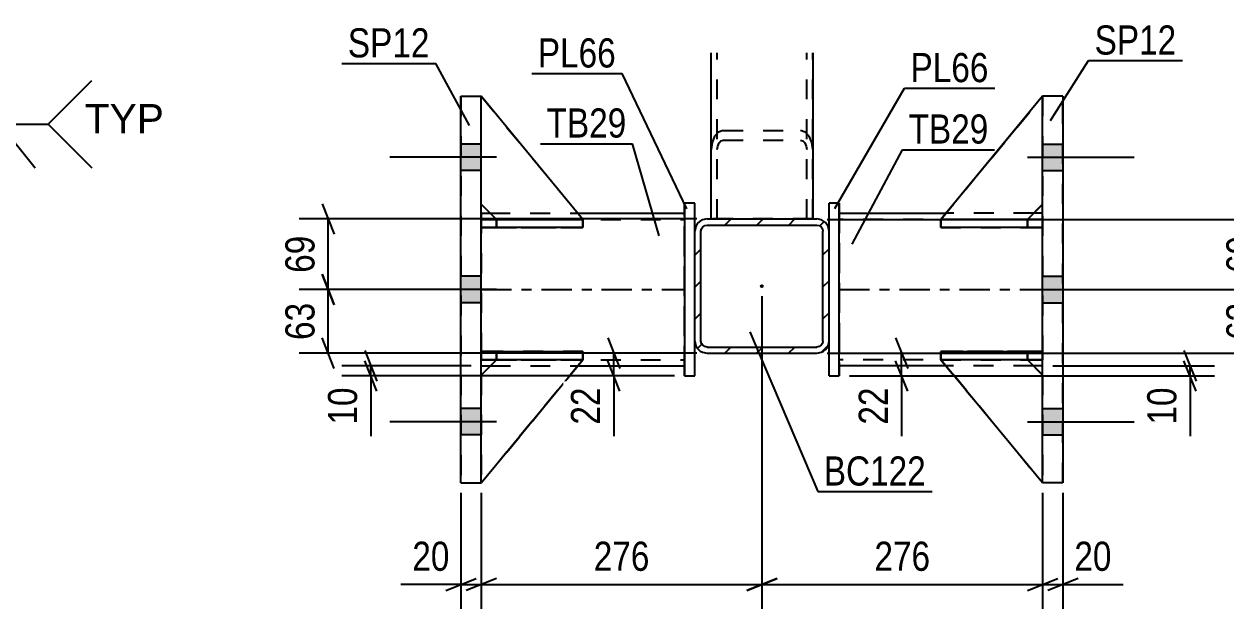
# Model space of a CAD drawing. Header units: millimetres. Extents: x 0 to 841, y 0 to 594.
# Drawn here: x 126.5 to 244.7, y 121.3 to 178.8 of the extents above; entities that cross this region are included whole.
import ezdxf

# ---------------------------------------------------------------- set-up
doc = ezdxf.new("R2010")
doc.units = ezdxf.units.MM
doc.linetypes.add('DXK_LINE_DOT2', pattern=[3.9198, 1.9599, -1.9599])
doc.linetypes.add('DXK_LINE_DOT3', pattern=[5.9187, 2.979, -0.9799, 0.9799, -0.9799])
doc.styles.add('Arial', font='ARIAL.TTF', dxfattribs={"height": 0.2})
doc.styles.add('Arial Narrow', font='ARIALN.TTF', dxfattribs={"height": 0.2})

# ---------------------------------------------------------------- blocks, each defined once
blk = doc.blocks.new('Part-283133313-6460 - 6392')
at = {"color": 7, "linetype": 'DXK_LINE_DOT2'}
for p, q in [((171.51, 159.61), (173.01, 159.61)), ((181.51, 159.61), (171.51, 159.61)), ((171.51, 159.61), (171.51, 159.61)), ((171.51, 159.61), (171.51, 158.81)), ((171.51, 159.61), (171.51, 158.81)), ((173.01, 159.61), (181.51, 159.61)), ((173.01, 159.61), (173.01, 158.81)), ((181.51, 159.61), (181.51, 158.81)), ((173.01, 158.81), (171.51, 158.81)), ((171.51, 158.81), (181.51, 158.81)), ((171.51, 158.81), (171.51, 158.81)), ((181.51, 158.81), (173.01, 158.81))]:
    blk.add_line(p, q, dxfattribs=at)
blk = doc.blocks.new('Part-283133313-6395 - 6392')
at = {"color": 7, "linetype": 'DXK_LINE_DOT2'}
for p, q in [((194.11, 159.65), (194.11, 175.99)), ((194.71, 159.65), (194.71, 175.99)), ((203.51, 159.65), (203.51, 175.99)), ((204.11, 159.65), (204.11, 175.99)), ((194.85, 168.19), (194.46, 167.78)), ((195.31, 168.33), (194.85, 168.19)), ((195.31, 168.33), (202.91, 168.33)), ((203.37, 168.19), (202.91, 168.33)), ((203.76, 167.78), (203.37, 168.19)), ((194.2, 167.18), (194.11, 166.47)), ((194.46, 167.78), (194.2, 167.18)), ((194.71, 166.47), (194.76, 166.82)), ((194.76, 166.82), (194.89, 167.12)), ((194.89, 167.12), (195.08, 167.33)), ((195.08, 167.33), (195.31, 167.4)), ((195.31, 167.4), (202.91, 167.4)), ((202.91, 167.4), (203.14, 167.33)), ((203.14, 167.33), (203.34, 167.12)), ((203.34, 167.12), (203.47, 166.82)), ((203.47, 166.82), (203.51, 166.47)), ((204.02, 167.18), (203.76, 167.78)), ((204.11, 166.47), (204.02, 167.18)), ((194.11, 159.65), (204.11, 159.65)), ((194.2, 159.65), (194.11, 159.65))]:
    blk.add_line(p, q, dxfattribs=at)
blk = doc.blocks.new('Part-283133313-6427 - 6392')
at = {"color": 2, "linetype": 'Continuous'}
for p, q in [((192.51, 161.21), (191.51, 161.21)), ((191.51, 161.21), (191.51, 144.21)), ((192.51, 144.21), (192.51, 161.21)), ((191.51, 144.21), (192.51, 144.21))]:
    blk.add_line(p, q, dxfattribs=at)
at = {"color": 7, "linetype": 'DXK_LINE_DOT2'}
for p, q in [((191.51, 144.21), (191.51, 161.21)), ((192.51, 144.21), (192.51, 161.21))]:
    blk.add_line(p, q, dxfattribs=at)
blk = doc.blocks.new('Part-283133313-6459 - 6392')
at = {"color": 7, "linetype": 'DXK_LINE_DOT2'}
for p, q in [((171.51, 146.61), (173.01, 146.61)), ((181.51, 146.61), (171.51, 146.61)), ((171.51, 146.61), (171.51, 146.61)), ((171.51, 146.61), (171.51, 145.81)), ((171.51, 146.61), (171.51, 145.81)), ((173.01, 146.61), (181.51, 146.61)), ((173.01, 146.61), (173.01, 145.81)), ((181.51, 146.61), (181.51, 145.81)), ((173.01, 145.81), (171.51, 145.81)), ((171.51, 145.81), (181.51, 145.81)), ((171.51, 145.81), (171.51, 145.81)), ((181.51, 145.81), (173.01, 145.81))]:
    blk.add_line(p, q, dxfattribs=at)
blk = doc.blocks.new('Part-283133313-6396 - 6392')
at = {"color": 2, "linetype": 'Continuous'}
for p, q in [((194.11, 159.65), (194.11, 175.99)), ((204.11, 175.99), (204.11, 159.65))]:
    blk.add_line(p, q, dxfattribs=at)
at = {"color": 7, "linetype": 'DXK_LINE_DOT2'}
for p, q in [((194.71, 159.65), (194.71, 175.99)), ((203.51, 159.65), (203.51, 175.99)), ((204.11, 159.65), (194.11, 159.65)), ((194.11, 159.65), (194.11, 159.65)), ((194.11, 159.65), (204.11, 159.65)), ((204.11, 159.65), (204.11, 159.65))]:
    blk.add_line(p, q, dxfattribs=at)
blk = doc.blocks.new('Part-283133313-6417 - 6392')
at = {"color": 2, "linetype": 'Continuous'}
for p, q in [((206.71, 160.21), (217.21, 160.21)), ((226.71, 160.21), (225.82, 160.21)), ((217.2, 145.21), (206.71, 145.21)), ((226.71, 145.21), (225.8, 145.21))]:
    blk.add_line(p, q, dxfattribs=at)
at = {"color": 7, "linetype": 'DXK_LINE_DOT2'}
for p, q in [((206.71, 160.21), (206.71, 160.21)), ((206.71, 160.21), (206.71, 145.21)), ((206.71, 145.21), (206.71, 160.21)), ((206.71, 160.21), (206.71, 160.21)), ((206.71, 159.61), (206.71, 159.61)), ((226.71, 159.61), (206.71, 159.61)), ((225.82, 160.21), (217.21, 160.21)), ((226.71, 145.21), (226.71, 160.21)), ((226.71, 145.21), (226.71, 160.21)), ((206.71, 145.81), (206.71, 145.81)), ((226.71, 145.81), (206.71, 145.81)), ((206.71, 145.21), (206.71, 145.21)), ((206.71, 145.21), (206.71, 145.21)), ((225.8, 145.21), (217.2, 145.21))]:
    blk.add_line(p, q, dxfattribs=at)
at = {"color": 7, "linetype": 'DXK_LINE_DOT3'}
blk.add_line((206.71, 152.71), (226.71, 152.71), dxfattribs=at)
blk = doc.blocks.new('Part-283133313-6422 - 6392')
at = {"color": 2, "linetype": 'Continuous'}
for p, q in [((206.71, 161.21), (205.71, 161.21)), ((205.71, 158.46), (205.71, 161.21)), ((206.71, 144.21), (206.71, 161.21)), ((205.71, 144.21), (205.71, 147.64)), ((205.71, 144.21), (206.71, 144.21))]:
    blk.add_line(p, q, dxfattribs=at)
at = {"color": 7, "linetype": 'DXK_LINE_DOT2'}
for p, q in [((205.71, 144.21), (205.71, 161.21)), ((206.71, 161.21), (206.71, 144.21)), ((205.71, 147.64), (205.71, 158.46))]:
    blk.add_line(p, q, dxfattribs=at)
blk = doc.blocks.new('Part-283133313-6432 - 6392')
at = {"color": 2, "linetype": 'Continuous'}
for p, q in [((171.51, 160.21), (172.4, 160.21)), ((181.01, 160.21), (191.51, 160.21)), ((171.51, 145.21), (172.42, 145.21)), ((181.02, 145.21), (191.51, 145.21))]:
    blk.add_line(p, q, dxfattribs=at)
at = {"color": 7, "linetype": 'DXK_LINE_DOT2'}
for p, q in [((171.51, 160.21), (171.51, 160.21)), ((171.51, 160.21), (171.51, 145.21)), ((171.51, 145.21), (171.51, 160.21)), ((171.51, 160.21), (171.51, 160.21)), ((171.51, 159.61), (171.51, 159.61)), ((171.51, 159.61), (191.51, 159.61)), ((172.4, 160.21), (181.01, 160.21)), ((191.51, 145.21), (191.51, 160.21)), ((191.51, 145.21), (191.51, 160.21)), ((171.51, 145.81), (171.51, 145.81)), ((171.51, 145.81), (191.51, 145.81)), ((171.51, 145.21), (171.51, 145.21)), ((171.51, 145.21), (171.51, 145.21)), ((172.42, 145.21), (181.02, 145.21))]:
    blk.add_line(p, q, dxfattribs=at)
at = {"color": 7, "linetype": 'DXK_LINE_DOT3'}
blk.add_line((171.51, 152.71), (191.51, 152.71), dxfattribs=at)
blk = doc.blocks.new('Bolt-283133313-6561 - 6392')
at = {"linetype": 'Continuous'}
for points in [[(171.51, 164.41), (171.51, 167.01), (169.51, 167.01), (169.51, 164.41)], [(171.51, 164.41), (171.51, 167.01), (169.51, 167.01), (169.51, 164.41)], [(171.51, 164.41), (171.51, 167.01), (169.51, 167.01), (169.51, 164.41)], [(171.51, 151.41), (171.51, 154.01), (169.51, 154.01), (169.51, 151.41)], [(171.51, 151.41), (171.51, 154.01), (169.51, 154.01), (169.51, 151.41)], [(171.51, 138.41), (171.51, 141.01), (169.51, 141.01), (169.51, 138.41)], [(171.51, 138.41), (171.51, 141.01), (169.51, 141.01), (169.51, 138.41)], [(171.51, 138.41), (171.51, 141.01), (169.51, 141.01), (169.51, 138.41)]]:
    blk.add_hatch(color=1, dxfattribs=at).paths.add_polyline_path(points)
at = {"color": 1, "linetype": 'Continuous'}
for p, q in [((171.51, 167.01), (169.51, 167.01)), ((171.51, 167.01), (169.51, 167.01)), ((171.51, 167.01), (169.51, 167.01)), ((173.01, 165.71), (162.51, 165.71)), ((173.01, 165.71), (162.51, 165.71)), ((173.01, 165.71), (162.51, 165.71)), ((171.51, 164.41), (169.51, 164.41)), ((171.51, 164.41), (169.51, 164.41)), ((171.51, 164.41), (169.51, 164.41)), ((171.51, 154.01), (169.51, 154.01)), ((171.51, 154.01), (169.51, 154.01)), ((173.01, 152.71), (162.51, 152.71)), ((173.01, 152.71), (162.51, 152.71)), ((171.51, 151.41), (169.51, 151.41)), ((171.51, 151.41), (169.51, 151.41)), ((171.51, 141.01), (169.51, 141.01)), ((171.51, 141.01), (169.51, 141.01)), ((171.51, 141.01), (169.51, 141.01)), ((173.01, 139.71), (162.51, 139.71)), ((173.01, 139.71), (162.51, 139.71)), ((173.01, 139.71), (162.51, 139.71)), ((171.51, 138.41), (169.51, 138.41)), ((171.51, 138.41), (169.51, 138.41)), ((171.51, 138.41), (169.51, 138.41))]:
    blk.add_line(p, q, dxfattribs=at)
blk = doc.blocks.new('Part-283133313-6433 - 6392')
at = {"color": 7, "linetype": 'DXK_LINE_DOT2'}
for p, q in [((216.71, 145.8), (225.21, 145.8)), ((226.71, 133.71), (216.71, 145.8)), ((216.71, 145.8), (216.71, 145.8)), ((225.21, 145.8), (216.71, 145.8)), ((216.71, 145.8), (226.71, 133.71)), ((225.21, 145.8), (226.71, 144.3)), ((225.21, 145.8), (225.21, 145.8)), ((226.71, 144.3), (225.21, 145.8)), ((226.71, 144.3), (226.71, 133.71))]:
    blk.add_line(p, q, dxfattribs=at)
blk = doc.blocks.new('Part-283133313-6436 - 6392')
at = {"color": 2, "linetype": 'Continuous'}
for p, q in [((216.71, 145.8), (216.71, 145.8)), ((225.21, 145.8), (216.71, 145.8)), ((226.71, 133.71), (216.71, 145.8)), ((225.21, 145.8), (225.21, 145.8)), ((225.21, 145.8), (226.71, 144.3))]:
    blk.add_line(p, q, dxfattribs=at)
at = {"color": 7, "linetype": 'DXK_LINE_DOT2'}
for p, q in [((216.71, 145.8), (225.21, 145.8)), ((226.71, 133.71), (216.71, 145.8)), ((225.21, 145.8), (226.71, 144.3)), ((226.71, 144.3), (226.71, 133.71))]:
    blk.add_line(p, q, dxfattribs=at)
blk = doc.blocks.new('Part-283133313-6439 - 6392')
at = {"color": 7, "linetype": 'DXK_LINE_DOT2'}
for p, q in [((226.71, 171.71), (216.71, 159.6)), ((216.71, 159.6), (226.71, 171.71)), ((226.71, 161.1), (226.71, 171.71)), ((225.21, 159.6), (226.71, 161.1)), ((225.21, 159.6), (226.71, 161.1)), ((216.71, 159.6), (225.21, 159.6)), ((216.71, 159.6), (216.71, 159.6)), ((225.21, 159.6), (216.71, 159.6)), ((225.21, 159.6), (225.21, 159.6))]:
    blk.add_line(p, q, dxfattribs=at)
blk = doc.blocks.new('Part-283133313-6442 - 6392')
at = {"color": 2, "linetype": 'Continuous'}
for p, q in [((226.71, 171.71), (216.71, 159.6)), ((226.71, 171.71), (226.71, 171.71)), ((225.22, 159.61), (226.71, 161.1)), ((217.96, 159.6), (216.71, 159.6)), ((216.71, 159.6), (216.71, 159.6))]:
    blk.add_line(p, q, dxfattribs=at)
at = {"color": 7, "linetype": 'DXK_LINE_DOT2'}
for p, q in [((226.71, 171.71), (216.71, 159.6)), ((226.71, 161.1), (226.71, 171.71)), ((225.21, 159.6), (226.71, 161.1)), ((225.21, 159.6), (216.71, 159.6)), ((225.21, 159.6), (217.96, 159.6)), ((225.21, 159.6), (225.22, 159.61)), ((225.21, 159.6), (225.21, 159.6))]:
    blk.add_line(p, q, dxfattribs=at)
blk = doc.blocks.new('Part-283133313-6443 - 6392')
at = {"color": 7, "linetype": 'DXK_LINE_DOT2'}
for p, q in [((216.71, 145.81), (216.71, 146.61)), ((216.71, 146.61), (225.21, 146.61)), ((226.71, 146.61), (216.71, 146.61)), ((225.21, 145.81), (225.21, 146.61)), ((225.21, 146.61), (226.71, 146.61)), ((226.71, 145.81), (226.71, 146.61)), ((226.71, 145.81), (226.71, 146.61)), ((226.71, 146.61), (226.71, 146.61)), ((225.21, 145.81), (216.71, 145.81)), ((216.71, 145.81), (226.71, 145.81)), ((226.71, 145.81), (225.21, 145.81)), ((226.71, 145.81), (226.71, 145.81))]:
    blk.add_line(p, q, dxfattribs=at)
blk = doc.blocks.new('Part-283133313-6444 - 6392')
at = {"color": 7, "linetype": 'DXK_LINE_DOT2'}
for p, q in [((216.71, 158.81), (216.71, 159.61)), ((216.71, 159.61), (225.21, 159.61)), ((226.71, 159.61), (216.71, 159.61)), ((225.21, 158.81), (225.21, 159.61)), ((225.21, 159.61), (226.71, 159.61)), ((226.71, 158.81), (226.71, 159.61)), ((226.71, 158.81), (226.71, 159.61)), ((226.71, 159.61), (226.71, 159.61)), ((225.21, 158.81), (216.71, 158.81)), ((216.71, 158.81), (226.71, 158.81)), ((226.71, 158.81), (225.21, 158.81)), ((226.71, 158.81), (226.71, 158.81))]:
    blk.add_line(p, q, dxfattribs=at)
blk = doc.blocks.new('Part-283133313-6445 - 6392')
at = {"color": 2, "linetype": 'Continuous'}
for p, q in [((216.71, 146.61), (226.71, 146.61)), ((216.71, 146.61), (216.71, 145.81)), ((226.71, 146.61), (226.71, 146.61)), ((226.71, 146.61), (226.71, 145.81)), ((226.71, 145.81), (216.71, 145.81)), ((226.71, 145.81), (226.71, 145.81))]:
    blk.add_line(p, q, dxfattribs=at)
at = {"color": 7, "linetype": 'DXK_LINE_DOT2'}
for p, q in [((225.21, 146.61), (216.71, 146.61)), ((226.71, 146.61), (225.21, 146.61)), ((225.21, 146.61), (225.21, 145.81)), ((226.71, 146.61), (226.71, 145.81)), ((216.71, 145.81), (225.21, 145.81)), ((225.21, 145.81), (226.71, 145.81))]:
    blk.add_line(p, q, dxfattribs=at)
blk = doc.blocks.new('Part-283133313-6446 - 6392')
at = {"color": 2, "linetype": 'Continuous'}
for p, q in [((216.72, 159.61), (216.71, 159.61)), ((216.71, 159.61), (216.71, 158.81)), ((226.71, 159.61), (217.96, 159.61)), ((226.71, 159.61), (226.71, 159.61)), ((226.71, 159.61), (226.71, 158.81)), ((226.71, 158.81), (216.71, 158.81)), ((226.71, 158.81), (226.71, 158.81))]:
    blk.add_line(p, q, dxfattribs=at)
at = {"color": 7, "linetype": 'DXK_LINE_DOT2'}
for p, q in [((217.96, 159.61), (216.72, 159.61)), ((225.21, 159.61), (216.72, 159.61)), ((225.21, 159.61), (226.71, 159.61)), ((225.21, 159.61), (225.21, 158.81)), ((226.71, 159.61), (226.71, 158.81)), ((216.71, 158.81), (225.21, 158.81)), ((225.21, 158.81), (226.71, 158.81))]:
    blk.add_line(p, q, dxfattribs=at)
blk = doc.blocks.new('Part-283133313-6449 - 6392')
at = {"color": 7, "linetype": 'DXK_LINE_DOT2'}
for p, q in [((173.01, 145.8), (171.51, 144.3)), ((171.51, 133.71), (181.51, 145.8)), ((171.51, 144.3), (173.01, 145.8)), ((181.51, 145.8), (171.51, 133.71)), ((181.51, 145.8), (173.01, 145.8)), ((173.01, 145.8), (173.01, 145.8)), ((173.01, 145.8), (181.51, 145.8)), ((181.51, 145.8), (181.51, 145.8)), ((171.51, 144.3), (171.51, 133.71))]:
    blk.add_line(p, q, dxfattribs=at)
blk = doc.blocks.new('Part-283133313-6452 - 6392')
at = {"color": 2, "linetype": 'Continuous'}
for p, q in [((173.01, 145.8), (171.51, 144.3)), ((171.51, 133.71), (181.51, 145.8)), ((181.51, 145.8), (173.01, 145.8)), ((173.01, 145.8), (173.01, 145.8)), ((181.51, 145.8), (181.51, 145.8))]:
    blk.add_line(p, q, dxfattribs=at)
at = {"color": 7, "linetype": 'DXK_LINE_DOT2'}
for p, q in [((171.51, 144.3), (173.01, 145.8)), ((171.51, 133.71), (181.51, 145.8)), ((173.01, 145.8), (181.51, 145.8)), ((171.51, 144.3), (171.51, 133.71))]:
    blk.add_line(p, q, dxfattribs=at)
blk = doc.blocks.new('Part-283133313-6455 - 6392')
at = {"color": 7, "linetype": 'DXK_LINE_DOT2'}
for p, q in [((171.51, 161.1), (171.51, 171.71)), ((171.51, 171.71), (181.51, 159.6)), ((171.51, 171.71), (181.51, 159.6)), ((173.01, 159.6), (171.51, 161.1)), ((173.01, 159.6), (171.51, 161.1)), ((181.51, 159.6), (173.01, 159.6)), ((173.01, 159.6), (173.01, 159.6)), ((173.01, 159.6), (181.51, 159.6)), ((181.51, 159.6), (181.51, 159.6))]:
    blk.add_line(p, q, dxfattribs=at)
blk = doc.blocks.new('Part-283133313-6458 - 6392')
at = {"color": 2, "linetype": 'Continuous'}
for p, q in [((171.51, 171.71), (171.51, 171.71)), ((181.51, 159.6), (171.51, 171.71)), ((173, 159.61), (171.51, 161.1)), ((180.26, 159.6), (181.51, 159.6)), ((181.51, 159.6), (181.51, 159.6))]:
    blk.add_line(p, q, dxfattribs=at)
at = {"color": 7, "linetype": 'DXK_LINE_DOT2'}
for p, q in [((171.51, 171.71), (181.51, 159.6)), ((171.51, 171.71), (171.51, 171.71)), ((171.51, 161.1), (171.51, 171.71)), ((173.01, 159.6), (171.51, 161.1)), ((173.01, 159.6), (173, 159.61)), ((181.51, 159.6), (173.01, 159.6)), ((173.01, 159.6), (173.01, 159.6)), ((173.01, 159.6), (180.26, 159.6))]:
    blk.add_line(p, q, dxfattribs=at)
blk = doc.blocks.new('Part-283133313-6461 - 6392')
at = {"color": 2, "linetype": 'Continuous'}
for p, q in [((171.51, 145.81), (171.51, 146.61)), ((171.51, 146.61), (181.51, 146.61)), ((171.51, 146.61), (171.51, 146.61)), ((181.51, 145.81), (181.51, 146.61)), ((181.51, 145.81), (171.51, 145.81)), ((171.51, 145.81), (171.51, 145.81))]:
    blk.add_line(p, q, dxfattribs=at)
at = {"color": 7, "linetype": 'DXK_LINE_DOT2'}
for p, q in [((171.51, 145.81), (171.51, 146.61)), ((173.01, 146.61), (171.51, 146.61)), ((173.01, 145.81), (173.01, 146.61)), ((181.51, 146.61), (173.01, 146.61)), ((171.51, 145.81), (173.01, 145.81)), ((173.01, 145.81), (181.51, 145.81))]:
    blk.add_line(p, q, dxfattribs=at)
blk = doc.blocks.new('Part-283133313-6462 - 6392')
at = {"color": 2, "linetype": 'Continuous'}
for p, q in [((171.51, 158.81), (171.51, 159.61)), ((171.51, 159.61), (180.26, 159.61)), ((171.51, 159.61), (171.51, 159.61)), ((181.51, 159.61), (181.5, 159.61)), ((181.51, 158.81), (181.51, 159.61)), ((181.51, 158.81), (171.51, 158.81)), ((171.51, 158.81), (171.51, 158.81))]:
    blk.add_line(p, q, dxfattribs=at)
at = {"color": 7, "linetype": 'DXK_LINE_DOT2'}
for p, q in [((171.51, 158.81), (171.51, 159.61)), ((173.01, 159.61), (171.51, 159.61)), ((173.01, 158.81), (173.01, 159.61)), ((173.01, 159.61), (181.5, 159.61)), ((171.51, 158.81), (173.01, 158.81)), ((173.01, 158.81), (181.51, 158.81))]:
    blk.add_line(p, q, dxfattribs=at)
blk = doc.blocks.new('Part-283133313-6467 - 6392')
at = {"color": 2, "linetype": 'Continuous'}
for p, q in [((169.51, 171.71), (169.51, 171.71)), ((169.51, 171.71), (171.51, 171.71)), ((169.51, 133.71), (169.51, 171.71)), ((171.51, 133.71), (171.51, 171.71)), ((169.51, 133.71), (169.51, 133.71)), ((169.51, 133.71), (171.51, 133.71))]:
    blk.add_line(p, q, dxfattribs=at)
at = {"color": 7, "linetype": 'DXK_LINE_DOT2'}
for p, q in [((169.51, 171.71), (169.51, 133.71)), ((171.51, 133.71), (171.51, 171.71))]:
    blk.add_line(p, q, dxfattribs=at)
blk = doc.blocks.new('Part-283133313-6472 - 6392')
at = {"color": 2, "linetype": 'Continuous'}
for p, q in [((228.71, 171.71), (226.71, 171.71)), ((226.71, 133.71), (226.71, 171.71)), ((228.71, 171.71), (228.71, 133.71)), ((228.71, 133.71), (226.71, 133.71))]:
    blk.add_line(p, q, dxfattribs=at)
at = {"color": 7, "linetype": 'DXK_LINE_DOT2'}
for p, q in [((226.71, 171.71), (226.71, 133.71)), ((228.71, 133.71), (228.71, 171.71))]:
    blk.add_line(p, q, dxfattribs=at)
blk = doc.blocks.new('Part-283133313-6554 - 6392')
at = {"linetype": 'Continuous'}
h = blk.add_hatch(dxfattribs=at)
h.set_pattern_fill('', scale=0.7, style=0, pattern_type=0)
h.set_pattern_definition([(45, (204.9702, 146.5449), (-1.57154, 1.57154), [])])
h.paths.add_polyline_path([(204.51, 146.45), (204.97, 146.54), (205.36, 146.81), (205.62, 147.19), (205.71, 147.65), (205.71, 158.45), (205.62, 158.91), (205.36, 159.3), (204.97, 159.56), (204.51, 159.65), (193.71, 159.65), (193.25, 159.56), (192.86, 159.3), (192.6, 158.91), (192.51, 158.45), (192.51, 147.65), (192.6, 147.19), (192.86, 146.81), (193.25, 146.54), (193.71, 146.45)])
h.paths.add_polyline_path([(193.71, 147.05), (193.48, 147.1), (193.29, 147.23), (193.16, 147.42), (193.11, 147.65), (193.11, 158.45), (193.16, 158.68), (193.29, 158.88), (193.48, 159.01), (193.71, 159.05), (204.51, 159.05), (204.74, 159.01), (204.94, 158.88), (205.07, 158.68), (205.11, 158.45), (205.11, 147.65), (205.07, 147.42), (204.94, 147.23), (204.74, 147.1), (204.51, 147.05)])
blk.add_hatch(color=30, dxfattribs=at).paths.add_polyline_path([(199.11, 152.95, -1), (199.11, 153.15, -1)])
at = {"color": 2, "linetype": 'Continuous'}
for p, q in [((193.71, 159.65), (193.25, 159.56)), ((193.71, 159.65), (193.71, 159.65)), ((193.71, 159.65), (204.51, 159.65)), ((204.51, 159.65), (204.51, 159.65)), ((204.97, 159.56), (204.51, 159.65)), ((192.6, 158.91), (192.51, 158.45)), ((192.51, 158.45), (192.51, 158.45)), ((192.51, 147.65), (192.51, 158.45)), ((193.11, 158.45), (193.16, 158.68)), ((193.11, 158.45), (193.11, 158.45)), ((193.11, 147.65), (193.11, 158.45)), ((193.16, 158.68), (193.29, 158.88)), ((193.29, 158.88), (193.48, 159.01)), ((193.48, 159.01), (193.71, 159.05)), ((193.71, 159.05), (193.71, 159.05)), ((193.71, 159.05), (204.51, 159.05)), ((204.51, 159.05), (204.51, 159.05)), ((204.51, 159.05), (204.74, 159.01)), ((204.74, 159.01), (204.94, 158.88)), ((204.94, 158.88), (205.07, 158.68)), ((205.07, 158.68), (205.11, 158.45)), ((205.11, 158.45), (205.11, 158.45)), ((205.11, 147.65), (205.11, 158.45)), ((205.71, 158.45), (205.62, 158.91)), ((205.71, 158.45), (205.71, 158.45)), ((205.71, 147.65), (205.71, 158.45)), ((192.51, 147.65), (192.51, 147.65)), ((192.51, 147.65), (192.6, 147.19)), ((193.11, 147.65), (193.11, 147.65)), ((193.16, 147.42), (193.11, 147.65)), ((193.29, 147.23), (193.16, 147.42)), ((193.48, 147.1), (193.29, 147.23)), ((193.71, 147.05), (193.48, 147.1)), ((193.71, 147.05), (193.71, 147.05)), ((193.71, 147.05), (204.51, 147.05)), ((204.74, 147.1), (204.51, 147.05)), ((204.51, 147.05), (204.51, 147.05)), ((204.94, 147.23), (204.74, 147.1)), ((205.07, 147.42), (204.94, 147.23)), ((205.11, 147.65), (205.07, 147.42)), ((205.11, 147.65), (205.11, 147.65)), ((205.62, 147.19), (205.71, 147.65)), ((205.71, 147.65), (205.71, 147.65)), ((193.25, 146.54), (193.71, 146.45)), ((193.71, 146.45), (193.71, 146.45)), ((193.71, 146.45), (204.51, 146.45)), ((204.51, 146.45), (204.97, 146.54)), ((204.51, 146.45), (204.51, 146.45))]:
    blk.add_line(p, q, dxfattribs=at)
at = {"color": 7, "linetype": 'DXK_LINE_DOT3'}
blk.add_line((199.11, 153.05), (199.11, 153.05), dxfattribs=at)
at = {"color": 30, "linetype": 'DXK_LINE_DOT3'}
blk.add_line((199.11, 153.05), (199.11, 153.05), dxfattribs=at)
at = {"color": 30, "linetype": 'Continuous'}
blk.add_circle((199.11, 153.05), 0.1, dxfattribs=at)
at = {"color": 2, "linetype": 'Continuous'}
for centre, start, end in [((193.71, 158.45), 112.5, 157.5), ((204.51, 158.45), 22.5, 67.5), ((193.71, 147.65), 202.5, 247.5), ((204.51, 147.65), 292.5, 337.5)]:
    blk.add_arc(centre, 1.2, start, end, dxfattribs=at)
blk = doc.blocks.new('Bolt-283133313-6562 - 6392')
at = {"linetype": 'Continuous'}
for points in [[(228.71, 164.41), (228.71, 167.01), (226.71, 167.01), (226.71, 164.41)], [(228.71, 164.41), (228.71, 167.01), (226.71, 167.01), (226.71, 164.41)], [(228.71, 164.41), (228.71, 167.01), (226.71, 167.01), (226.71, 164.41)], [(228.71, 151.41), (228.71, 154.01), (226.71, 154.01), (226.71, 151.41)], [(228.71, 151.41), (228.71, 154.01), (226.71, 154.01), (226.71, 151.41)], [(228.71, 138.41), (228.71, 141.01), (226.71, 141.01), (226.71, 138.41)], [(228.71, 138.41), (228.71, 141.01), (226.71, 141.01), (226.71, 138.41)], [(228.71, 138.41), (228.71, 141.01), (226.71, 141.01), (226.71, 138.41)]]:
    blk.add_hatch(color=1, dxfattribs=at).paths.add_polyline_path(points)
at = {"color": 1, "linetype": 'Continuous'}
for p, q in [((226.71, 167.01), (228.71, 167.01)), ((226.71, 167.01), (228.71, 167.01)), ((226.71, 167.01), (228.71, 167.01)), ((225.21, 165.71), (235.71, 165.71)), ((225.21, 165.71), (235.71, 165.71)), ((225.21, 165.71), (235.71, 165.71)), ((226.71, 164.41), (228.71, 164.41)), ((226.71, 164.41), (228.71, 164.41)), ((226.71, 164.41), (228.71, 164.41)), ((226.71, 154.01), (228.71, 154.01)), ((226.71, 154.01), (228.71, 154.01)), ((225.21, 152.71), (235.71, 152.71)), ((225.21, 152.71), (235.71, 152.71)), ((226.71, 151.41), (228.71, 151.41)), ((226.71, 151.41), (228.71, 151.41)), ((226.71, 141.01), (228.71, 141.01)), ((226.71, 141.01), (228.71, 141.01)), ((226.71, 141.01), (228.71, 141.01)), ((225.21, 139.71), (235.71, 139.71)), ((225.21, 139.71), (235.71, 139.71)), ((225.21, 139.71), (235.71, 139.71)), ((226.71, 138.41), (228.71, 138.41)), ((226.71, 138.41), (228.71, 138.41)), ((226.71, 138.41), (228.71, 138.41))]:
    blk.add_line(p, q, dxfattribs=at)
blk = doc.blocks.new('StraightDimension-283133313-6665 - 6392')
at = {"color": 7, "linetype": 'Continuous'}
for p, q in [((240.61, 146.71), (241.81, 143.71)), ((241.81, 142.71), (240.61, 145.71)), ((207.71, 144.21), (243.61, 144.21)), ((227.71, 145.21), (243.61, 145.21)), ((241.21, 144.21), (241.21, 145.21)), ((241.21, 144.21), (241.21, 138.3)), ((241.21, 144.21), (241.21, 138.3))]:
    blk.add_line(p, q, dxfattribs=at)
at = {"color": 0}
blk.add_wipeout([(240.46, 143.69), (236.26, 143.69), (236.26, 138.83), (240.46, 138.83)], dxfattribs=at)
at = {"color": 3, "style": 'Arial Narrow'}
blk.add_text('10', height=2.863, rotation=90.0002, dxfattribs=at).set_placement((239.86, 139.43))
blk = doc.blocks.new('StraightDimension-283133313-6694 - 6392')
at = {"color": 7, "linetype": 'Continuous'}
for p, q in [((169.51, 132.71), (169.51, 121.31)), ((171.51, 132.71), (171.51, 121.31)), ((168.01, 123.11), (171.01, 124.31)), ((173.01, 124.31), (170.01, 123.11)), ((169.51, 123.71), (163.6, 123.71)), ((169.51, 123.71), (163.6, 123.71)), ((169.51, 123.71), (171.51, 123.71))]:
    blk.add_line(p, q, dxfattribs=at)
at = {"color": 0}
blk.add_wipeout([(168.98, 124.46), (168.98, 128.66), (164.13, 128.66), (164.13, 124.46)], dxfattribs=at)
at = {"color": 3, "style": 'Arial Narrow'}
blk.add_text('20', height=2.863, dxfattribs=at).set_placement((164.73, 125.06))
blk = doc.blocks.new('StraightDimension-283133313-6619 - 6392')
at = {"color": 7, "linetype": 'Continuous'}
for p, q in [((248.39, 161.1), (249.59, 158.1)), ((205.51, 159.6), (251.39, 159.6)), ((248.99, 152.71), (248.99, 159.6)), ((249.59, 151.21), (248.39, 154.21)), ((234.21, 152.71), (251.39, 152.71))]:
    blk.add_line(p, q, dxfattribs=at)
at = {"color": 0}
blk.add_wipeout([(248.24, 158.58), (244.04, 158.58), (244.04, 153.73), (248.24, 153.73)], dxfattribs=at)
at = {"color": 3, "style": 'Arial Narrow'}
blk.add_text('69', height=2.863, rotation=90.0002, dxfattribs=at).set_placement((247.64, 154.33))
blk = doc.blocks.new('StraightDimension-283133313-6609 - 6392')
at = {"color": 7, "linetype": 'Continuous'}
for p, q in [((155.86, 161.15), (157.06, 158.15)), ((192.71, 159.65), (153.61, 159.65)), ((156.46, 152.71), (156.46, 159.65)), ((157.06, 151.21), (155.86, 154.21)), ((163.39, 152.71), (153.61, 152.71))]:
    blk.add_line(p, q, dxfattribs=at)
at = {"color": 0}
blk.add_wipeout([(155.71, 158.61), (151.51, 158.61), (151.51, 153.75), (155.71, 153.75)], dxfattribs=at)
at = {"color": 3, "style": 'Arial Narrow'}
blk.add_text('69', height=2.863, rotation=90.0002, dxfattribs=at).set_placement((155.11, 154.35))
blk = doc.blocks.new('StraightDimension-283133313-6674 - 6392')
at = {"color": 7, "linetype": 'Continuous'}
for p, q in [((212.24, 147.95), (213.44, 144.95)), ((205.51, 146.45), (215.24, 146.45)), ((213.44, 142.71), (212.24, 145.71)), ((212.84, 144.21), (212.84, 146.45)), ((207.71, 144.21), (215.24, 144.21)), ((212.84, 144.21), (212.84, 138.3)), ((212.84, 144.21), (212.84, 138.3))]:
    blk.add_line(p, q, dxfattribs=at)
at = {"color": 0}
blk.add_wipeout([(212.09, 143.69), (207.89, 143.69), (207.89, 138.83), (212.09, 138.83)], dxfattribs=at)
at = {"color": 3, "style": 'Arial Narrow'}
blk.add_text('22', height=2.863, rotation=90.0002, dxfattribs=at).set_placement((211.49, 139.43))
blk = doc.blocks.new('StraightDimension-283133313-6710 - 6392')
at = {"color": 7, "linetype": 'Continuous'}
for p, q in [((199.11, 152.05), (199.11, 121.31)), ((171.51, 132.71), (171.51, 121.31)), ((173.01, 124.31), (170.01, 123.11)), ((197.61, 123.11), (200.61, 124.31)), ((171.51, 123.71), (199.11, 123.71))]:
    blk.add_line(p, q, dxfattribs=at)
at = {"color": 0}
blk.add_wipeout([(188.65, 124.46), (188.65, 128.66), (181.97, 128.66), (181.97, 124.46)], dxfattribs=at)
at = {"color": 3, "style": 'Arial Narrow'}
blk.add_text('276', height=2.863, dxfattribs=at).set_placement((182.57, 125.06))
blk = doc.blocks.new('StraightDimension-283133313-6636 - 6392')
at = {"color": 7, "linetype": 'Continuous'}
for p, q in [((248.39, 154.21), (249.59, 151.21)), ((234.21, 152.71), (251.39, 152.71)), ((248.99, 146.45), (248.99, 152.71)), ((249.59, 144.95), (248.39, 147.95)), ((205.51, 146.45), (251.39, 146.45))]:
    blk.add_line(p, q, dxfattribs=at)
at = {"color": 0}
blk.add_wipeout([(248.24, 152.01), (244.04, 152.01), (244.04, 147.15), (248.24, 147.15)], dxfattribs=at)
at = {"color": 3, "style": 'Arial Narrow'}
blk.add_text('63', height=2.863, rotation=90.0002, dxfattribs=at).set_placement((247.64, 147.75))
blk = doc.blocks.new('StraightDimension-283133313-6654 - 6392')
at = {"color": 7, "linetype": 'Continuous'}
for p, q in [((183.94, 147.95), (185.14, 144.95)), ((192.71, 146.45), (181.69, 146.45)), ((185.14, 142.71), (183.94, 145.71)), ((184.54, 144.21), (184.54, 146.45)), ((190.51, 144.21), (181.69, 144.21)), ((184.54, 144.21), (184.54, 138.3)), ((184.54, 144.21), (184.54, 138.3))]:
    blk.add_line(p, q, dxfattribs=at)
at = {"color": 0}
blk.add_wipeout([(183.79, 143.69), (179.59, 143.69), (179.59, 138.83), (183.79, 138.83)], dxfattribs=at)
at = {"color": 3, "style": 'Arial Narrow'}
blk.add_text('22', height=2.863, rotation=90.0002, dxfattribs=at).set_placement((183.19, 139.43))
blk = doc.blocks.new('StraightDimension-283133313-6600 - 6392')
at = {"color": 7, "linetype": 'Continuous'}
for p, q in [((155.86, 154.21), (157.06, 151.21)), ((163.39, 152.71), (153.61, 152.71)), ((156.46, 146.45), (156.46, 152.71)), ((157.06, 144.95), (155.86, 147.95)), ((192.71, 146.45), (153.61, 146.45))]:
    blk.add_line(p, q, dxfattribs=at)
at = {"color": 0}
blk.add_wipeout([(155.71, 152.01), (151.51, 152.01), (151.51, 147.15), (155.71, 147.15)], dxfattribs=at)
at = {"color": 3, "style": 'Arial Narrow'}
blk.add_text('63', height=2.863, rotation=90.0002, dxfattribs=at).set_placement((155.11, 147.75))
blk = doc.blocks.new('StraightDimension-283133313-6740 - 6392')
at = {"color": 7, "linetype": 'Continuous'}
for p, q in [((199.11, 152.05), (199.11, 121.31)), ((226.71, 132.71), (226.71, 121.31)), ((200.61, 124.31), (197.61, 123.11)), ((225.21, 123.11), (228.21, 124.31)), ((199.11, 123.71), (226.71, 123.71))]:
    blk.add_line(p, q, dxfattribs=at)
at = {"color": 0}
blk.add_wipeout([(216.25, 124.46), (216.25, 128.66), (209.57, 128.66), (209.57, 124.46)], dxfattribs=at)
at = {"color": 3, "style": 'Arial Narrow'}
blk.add_text('276', height=2.863, dxfattribs=at).set_placement((210.17, 125.06))
blk = doc.blocks.new('StraightDimension-283133313-6685 - 6392')
at = {"color": 7, "linetype": 'Continuous'}
for p, q in [((160.05, 146.71), (161.25, 143.71)), ((161.25, 142.71), (160.05, 145.71)), ((170.51, 145.21), (157.8, 145.21)), ((190.51, 144.21), (157.8, 144.21)), ((160.65, 144.21), (160.65, 145.21)), ((160.65, 144.21), (160.65, 138.3)), ((160.65, 144.21), (160.65, 138.3))]:
    blk.add_line(p, q, dxfattribs=at)
at = {"color": 0}
blk.add_wipeout([(159.9, 143.69), (155.7, 143.69), (155.7, 138.83), (159.9, 138.83)], dxfattribs=at)
at = {"color": 3, "style": 'Arial Narrow'}
blk.add_text('10', height=2.863, rotation=90.0002, dxfattribs=at).set_placement((159.3, 139.43))
blk = doc.blocks.new('StraightDimension-283133313-6724 - 6392')
at = {"color": 7, "linetype": 'Continuous'}
for p, q in [((226.71, 132.71), (226.71, 121.31)), ((228.71, 132.71), (228.71, 121.31)), ((225.21, 123.11), (228.21, 124.31)), ((230.21, 124.31), (227.21, 123.11)), ((226.71, 123.71), (228.71, 123.71)), ((228.71, 123.71), (234.62, 123.71)), ((228.71, 123.71), (234.62, 123.71))]:
    blk.add_line(p, q, dxfattribs=at)
at = {"color": 0}
blk.add_wipeout([(234.09, 124.46), (234.09, 128.66), (229.23, 128.66), (229.23, 124.46)], dxfattribs=at)
at = {"color": 3, "style": 'Arial Narrow'}
blk.add_text('20', height=2.863, dxfattribs=at).set_placement((229.83, 125.06))
blk = doc.blocks.new('WeldMark-283133313-6386 - 6144')
at = {"linetype": 'Continuous'}
blk.add_hatch(color=30, dxfattribs=at).paths.add_polyline_path([(112.25, 154.97), (110.04, 152.8), (110.97, 155.75)])
at = {"color": 30, "linetype": 'Continuous'}
for p, q in [((110.04, 152.8), (119.92, 168.98)), ((119.92, 168.98), (128.92, 168.98))]:
    blk.add_line(p, q, dxfattribs=at)
at = {"color": 3, "linetype": 'Continuous'}
for q in [(127.64, 164.69), (124.21, 164.69)]:
    blk.add_line((124.21, 168.98), q, dxfattribs=at)
for start, end in [(90, 270), (270, 90)]:
    blk.add_arc((119.92, 168.98), 1.5, start, end, dxfattribs=at)
at = {"color": 0, "linetype": 'Continuous'}
blk.add_wipeout([(140.3, 168.08), (140.3, 171.08), (132.52, 171.08), (132.52, 168.08)], dxfattribs=at)
blk.add_wipeout([(140.3, 168.08), (140.3, 171.08), (132.52, 171.08), (132.52, 168.08)], dxfattribs=at)
at = {"color": 3, "linetype": 'Continuous'}
for q in [(133.21, 173.27), (133.21, 164.69)]:
    blk.add_line((128.92, 168.98), q, dxfattribs=at)
at = {"color": 3, "linetype": 'Continuous', "style": 'Arial'}
blk.add_text('TYP', height=2.865, dxfattribs=at).set_placement((132.52, 168.08))
blk = doc.blocks.new('Mark-283133313-6413 - 6392')
at = {"color": 30, "linetype": 'Continuous'}
for p, q in [((207.98, 157.18), (212.93, 166.46)), ((212.93, 166.46), (221.99, 166.46))]:
    blk.add_line(p, q, dxfattribs=at)
at = {"color": 0}
blk.add_wipeout([(221.39, 167.06), (221.39, 170.06), (213.53, 170.06), (213.53, 167.06)], dxfattribs=at)
blk.add_wipeout([(221.39, 167.06), (221.39, 170.06), (213.53, 170.06), (213.53, 167.06)], dxfattribs=at)
at = {"color": 3, "style": 'Arial Narrow'}
blk.add_text('TB29', height=2.863, dxfattribs=at).set_placement((213.53, 167.06))
blk = doc.blocks.new('Mark-283133313-6418 - 6392')
at = {"color": 30, "linetype": 'Continuous'}
for p, q in [((206.27, 160.68), (213.12, 172.5)), ((213.12, 172.5), (222, 172.5))]:
    blk.add_line(p, q, dxfattribs=at)
at = {"color": 0}
blk.add_wipeout([(221.4, 173.1), (221.4, 176.1), (213.72, 176.1), (213.72, 173.1)], dxfattribs=at)
blk.add_wipeout([(221.4, 173.1), (221.4, 176.1), (213.72, 176.1), (213.72, 173.1)], dxfattribs=at)
at = {"color": 3, "style": 'Arial Narrow'}
blk.add_text('PL66', height=2.863, dxfattribs=at).set_placement((213.72, 173.1))
blk = doc.blocks.new('Mark-283133313-6550 - 6392')
at = {"color": 30, "linetype": 'Continuous'}
for p, q in [((197.92, 148.54), (204.59, 132.84)), ((204.59, 132.84), (215.84, 132.84))]:
    blk.add_line(p, q, dxfattribs=at)
at = {"color": 0}
blk.add_wipeout([(215.24, 133.44), (215.24, 136.44), (205.19, 136.44), (205.19, 133.44)], dxfattribs=at)
blk.add_wipeout([(215.24, 133.44), (215.24, 136.44), (205.19, 136.44), (205.19, 133.44)], dxfattribs=at)
at = {"color": 3, "style": 'Arial Narrow'}
blk.add_text('BC122', height=2.863, dxfattribs=at).set_placement((205.19, 133.44))
blk = doc.blocks.new('Mark-283133313-6423 - 6392')
at = {"color": 30, "linetype": 'Continuous'}
for p in [(176.47, 173.94), (191.74, 160.64)]:
    blk.add_line(p, (185.35, 173.94), dxfattribs=at)
at = {"color": 0}
blk.add_wipeout([(184.75, 174.54), (184.75, 177.54), (177.07, 177.54), (177.07, 174.54)], dxfattribs=at)
blk.add_wipeout([(184.75, 174.54), (184.75, 177.54), (177.07, 177.54), (177.07, 174.54)], dxfattribs=at)
at = {"color": 3, "style": 'Arial Narrow'}
blk.add_text('PL66', height=2.863, dxfattribs=at).set_placement((177.07, 174.54))
blk = doc.blocks.new('Mark-283133313-6428 - 6392')
at = {"color": 30, "linetype": 'Continuous'}
for p in [(177.33, 167.05), (189.02, 157.98)]:
    blk.add_line(p, (186.38, 167.05), dxfattribs=at)
at = {"color": 0}
blk.add_wipeout([(185.78, 167.65), (185.78, 170.65), (177.93, 170.65), (177.93, 167.65)], dxfattribs=at)
blk.add_wipeout([(185.78, 167.65), (185.78, 170.65), (177.93, 170.65), (177.93, 167.65)], dxfattribs=at)
at = {"color": 3, "style": 'Arial Narrow'}
blk.add_text('TB29', height=2.863, dxfattribs=at).set_placement((177.93, 167.65))
blk = doc.blocks.new('Mark-283133313-6463 - 6392')
at = {"color": 30, "linetype": 'Continuous'}
for p in [(157.79, 174.93), (170.34, 168.84)]:
    blk.add_line(p, (167.03, 174.93), dxfattribs=at)
at = {"color": 0}
blk.add_wipeout([(166.43, 175.53), (166.43, 178.53), (158.39, 178.53), (158.39, 175.53)], dxfattribs=at)
blk.add_wipeout([(166.43, 175.53), (166.43, 178.53), (158.39, 178.53), (158.39, 175.53)], dxfattribs=at)
at = {"color": 3, "style": 'Arial Narrow'}
blk.add_text('SP12', height=2.863, dxfattribs=at).set_placement((158.39, 175.53))
blk = doc.blocks.new('Mark-283133313-6468 - 6392')
at = {"color": 30, "linetype": 'Continuous'}
for p, q in [((227.48, 169.33), (231.22, 175.21)), ((231.22, 175.21), (240.46, 175.21))]:
    blk.add_line(p, q, dxfattribs=at)
at = {"color": 0}
blk.add_wipeout([(239.86, 175.81), (239.86, 178.81), (231.82, 178.81), (231.82, 175.81)], dxfattribs=at)
blk.add_wipeout([(239.86, 175.81), (239.86, 178.81), (231.82, 178.81), (231.82, 175.81)], dxfattribs=at)
at = {"color": 3, "style": 'Arial Narrow'}
blk.add_text('SP12', height=2.863, dxfattribs=at).set_placement((231.82, 175.81))

msp = doc.modelspace()

# ---------------------------------------------------------------- block references
for name in ['Part-283133313-6395 - 6392', 'Part-283133313-6396 - 6392', 'WeldMark-283133313-6386 - 6144', 'Part-283133313-6467 - 6392', 'Part-283133313-6455 - 6392', 'Part-283133313-6458 - 6392', 'Part-283133313-6439 - 6392', 'Part-283133313-6442 - 6392', 'Part-283133313-6472 - 6392', 'Bolt-283133313-6561 - 6392', 'Bolt-283133313-6562 - 6392', 'Part-283133313-6427 - 6392', 'Part-283133313-6422 - 6392', 'Part-283133313-6432 - 6392', 'Part-283133313-6460 - 6392', 'Part-283133313-6462 - 6392', 'Part-283133313-6554 - 6392', 'Part-283133313-6417 - 6392', 'Part-283133313-6444 - 6392', 'Part-283133313-6446 - 6392', 'Part-283133313-6459 - 6392', 'Part-283133313-6461 - 6392', 'Part-283133313-6443 - 6392', 'Part-283133313-6445 - 6392', 'Part-283133313-6449 - 6392', 'Part-283133313-6452 - 6392', 'Part-283133313-6433 - 6392', 'Part-283133313-6436 - 6392', 'StraightDimension-283133313-6694 - 6392']:
    msp.add_blockref(name, (0, 0))

# ---------------------------------------------------------------- next in the draw order: block references
for name in ['Mark-283133313-6463 - 6392', 'Mark-283133313-6468 - 6392', 'StraightDimension-283133313-6609 - 6392', 'StraightDimension-283133313-6619 - 6392', 'StraightDimension-283133313-6665 - 6392']:
    msp.add_blockref(name, (0, 0))

# ---------------------------------------------------------------- next in the draw order: block references
for name in ['Mark-283133313-6423 - 6392', 'Mark-283133313-6413 - 6392', 'StraightDimension-283133313-6710 - 6392', 'StraightDimension-283133313-6674 - 6392']:
    msp.add_blockref(name, (0, 0))

# ---------------------------------------------------------------- next in the draw order: block references
for name in ['Mark-283133313-6418 - 6392', 'Mark-283133313-6428 - 6392', 'StraightDimension-283133313-6636 - 6392', 'StraightDimension-283133313-6654 - 6392']:
    msp.add_blockref(name, (0, 0))

# ---------------------------------------------------------------- next in the draw order: block references
for name in ['StraightDimension-283133313-6600 - 6392', 'StraightDimension-283133313-6740 - 6392']:
    msp.add_blockref(name, (0, 0))

# ---------------------------------------------------------------- next in the draw order: block references
for name in ['Mark-283133313-6550 - 6392', 'StraightDimension-283133313-6685 - 6392', 'StraightDimension-283133313-6724 - 6392']:
    msp.add_blockref(name, (0, 0))

doc.saveas('drawing.dxf')
